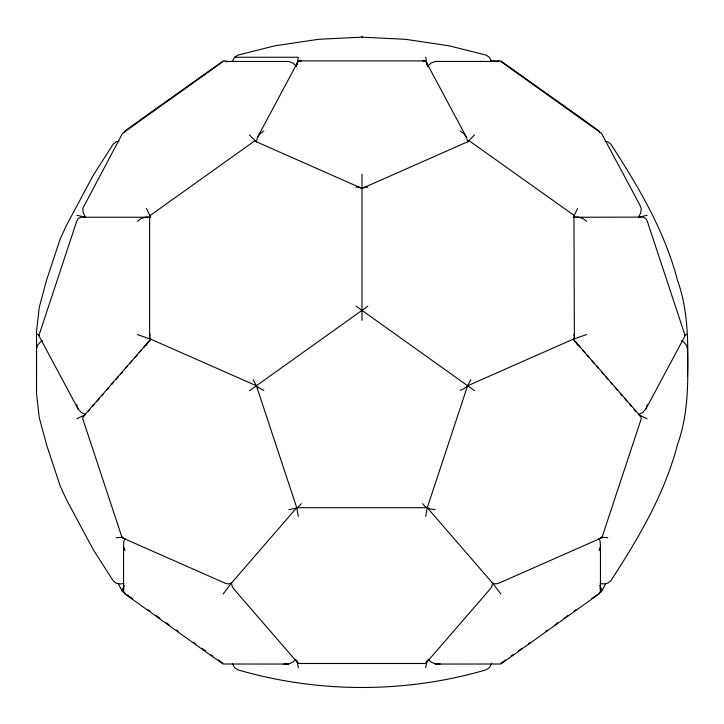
<?xml version="1.0" encoding="UTF-8"?>
<svg xmlns="http://www.w3.org/2000/svg" width="724" height="724" viewBox="0 0 724 724"><rect width="100%" height="100%" fill="white"/><g stroke="black" fill="none" stroke-linecap="round" stroke-linejoin="round"><path stroke-width="1.09" d="M36.517 375.946L36.517 331.664L39.241 307.365L46.598 280.025L60.128 239.137L66.228 225.77L93.224 175.344L113.215 144.094L116.238 141.768L118.944 141.298M263.889 390.381L257.418 387.078L256.396 385.765L150.791 339.185L149.66 336.95L149.66 215.833L254.549 140.981L362 188.457L469.451 140.981L573.942 215.29L574.349 336.95L573.209 339.185L467.604 385.765L463.921 388.716L460.111 390.381M232.35 61.341L234.648 57.268L237.906 55.105L274.658 45.865L318.234 39.331L362 37.15L362 36.2M295.998 659.157L293.048 662.08L288.451 664.062L223.146 663.999L209.87 654.758L125.035 593.988L123.542 591.327L123.542 546.376L123.84 541.326L125.053 538.421M123.542 591.327L123.84 587.445M296.912 64.445L298.324 57.268L234.648 57.268M427.088 660.496L425.676 667.682M149.66 336.95L150.058 334.262M297.048 64.689L297.365 62.87L299.012 60.888L424.988 60.888L426.635 62.87L466.582 137.497L467.604 141.877L474.537 134.981M137.334 334.56L150.791 339.185L83.251 416.59L82.753 418.771L122.112 537.733L225.146 583.182L228.205 583.969L231.463 583.064L296.731 507.705L427.269 507.705L430.97 509.117L435.178 509.651M297.365 62.87L257.418 137.497L256.396 141.877L249.463 134.981M425.676 516.438L427.269 507.705L467.604 385.765L470.908 379.711M647.12 418.771L638.477 414.544L642.776 412.508L645.917 408.96L647.301 404.58M422.635 503.669L424.988 506.402L427.269 507.705L492.537 583.064L495.795 583.969L498.854 583.182L601.888 537.733L641.247 418.771L640.749 416.59L573.209 339.185L586.666 334.56M598.965 550.72L600.458 546.376L600.16 541.326L598.947 538.421M577.571 208.512L573.752 216.367M122.112 589.96L124.338 585.381M146.429 345.239L148.076 341.728M645.917 408.96L684.841 336.226L684.777 334.56L647.301 221.282L645.908 218.548L642.776 217.11L573.209 217.245M605.771 583.607L601.508 591.571L598.766 593.526M124.039 132.736L125.035 130.963L143.135 117.813L223.146 60.943L225.463 60.888L226.938 61.875M600.458 546.376L600.458 591.327L598.965 593.988L500.854 663.999L435.549 664.062L430.952 662.08L428.002 659.157M491.65 663.609L489.352 667.682L486.094 669.836C405.54 693.357 318.46 693.357 237.906 669.836L234.648 667.682L232.35 663.609M223.146 593.988L231.463 583.064L232.35 586.92L234.648 589.96L298.324 663.492L425.676 663.492L426.825 661.781M257.418 137.497L260.088 133.623L263.889 130.963M301.365 503.669L297.365 507.832L288.822 509.651M88.428 411.196L89.876 409.522M92.772 406.173L94.229 404.499M97.125 401.15L99.306 398.634M102.202 395.286L103.65 393.612M106.555 390.263L108.727 387.756M111.632 384.408L113.08 382.724M115.985 379.376L118.157 376.869M120.338 374.353L122.51 371.846M125.406 368.489L127.587 365.982M129.759 363.466L131.94 360.959M134.836 357.611L137.008 355.095M139.189 352.579L141.361 350.072M143.542 347.556L145.714 345.049M148.619 341.701L150.791 339.185M425.676 663.492L489.352 589.96L491.65 586.92L492.537 583.064L500.854 593.988M427.269 66.517L430.97 63.169L435.178 61.459L498.854 61.459M83.251 416.59L84.762 415.232M684.922 335.61L686.47 334.262M249.463 390.679L367.873 306.18M137.334 221.282L141.08 218.548L145.859 217.11L149.805 217.218M222.892 61.73L122.492 133.379L82.753 208.512L83.251 212.883L85.523 217.245L150.791 217.245M501.108 663.22L505.678 659.962M511.153 656.053L512.972 654.749M518.447 650.84L522.104 648.233M528.493 643.681L530.321 642.378M545.833 631.301L547.661 629.998M554.955 624.785L557.697 622.83M564.087 618.278L567.734 615.671M574.123 611.11L575.951 609.807M591.472 598.739L596.947 594.829M497.062 61.875L498.537 60.888L500.854 60.943L580.865 117.813L598.965 130.963L599.961 132.736M76.88 418.771L85.523 414.544L81.224 412.508L78.083 408.96L39.159 336.226L39.223 334.56L76.699 221.282L78.092 218.548L81.224 217.11L85.523 217.245L76.88 215.29M42.444 340.714L40.625 341.728L37.521 345.239L36.517 349.004L36.517 393.286L39.241 417.585L46.598 444.916L60.128 485.804L66.228 499.18L93.224 549.606L113.215 580.856L116.238 583.182L120.754 583.969L123.822 583.426M122.799 537.217L116.238 537.733M647.12 215.29L638.477 217.245L640.749 212.883L641.247 208.512L639.853 205.028L601.508 133.379L501.108 61.73M574.195 217.218L578.141 217.11L582.92 218.548L586.666 221.282M422.635 60.943L424.988 60.888M122.112 537.733L123.315 537.706M435.549 664.062L440.219 663.999M367.873 187.208L364.561 187.245L362 188.457L359.439 187.245L356.127 187.208M490.664 60.888L498.537 60.888M225.146 61.459L288.822 61.459L293.03 63.169L296.731 66.517M607.762 537.733L601.201 537.217M283.781 663.999L288.451 664.062M299.012 60.888L301.365 60.943M600.685 537.706L601.888 537.733M362 37.15L405.766 39.331L449.342 45.865L486.094 55.105L489.352 57.268L491.65 61.341M605.056 141.298L607.762 141.768L610.784 144.094C638.342 186.457 664.532 230.712 677.402 280.025C688.542 310.813 688.225 343.683 687.483 375.946M600.178 583.426L603.246 583.969L607.762 583.182L610.784 580.856C638.342 538.484 664.532 494.239 677.402 444.916C688.542 414.128 688.225 381.267 687.483 349.004L686.479 345.239L683.375 341.728L681.556 340.714M356.127 306.18L474.537 390.679M460.111 130.963L463.921 133.623L466.582 137.497M125.234 593.526L122.492 591.571L118.229 583.607M127.053 594.829L132.537 598.739M148.049 609.807L149.877 611.11M156.266 615.671L159.913 618.278M166.303 622.83L169.045 624.785M176.339 629.998L178.167 631.301M193.688 642.378L195.507 643.681M201.896 648.233L205.553 650.84M211.028 654.749L212.847 656.053M218.331 659.962L222.892 663.22M37.53 334.262L39.078 335.61M639.238 415.232L640.749 416.59M573.209 339.185L575.39 341.701M578.286 345.049L580.458 347.556M582.639 350.072L584.811 352.579M586.992 355.095L589.164 357.611M592.06 360.959L594.241 363.466M596.413 365.982L598.594 368.489M601.49 371.846L603.671 374.353M605.843 376.869L608.015 379.376M610.92 382.724L612.368 384.408M615.273 387.756L617.445 390.263M620.35 393.612L621.798 395.286M624.694 398.634L626.875 401.15M629.771 404.499L631.228 406.173M634.124 409.522L635.572 411.196M297.175 661.781L298.324 663.492M599.671 585.381L601.888 589.96M150.248 216.367L146.429 208.512M575.924 341.728L577.571 345.239M253.092 379.711L256.396 385.765L296.731 507.705L298.324 516.438M123.542 546.376L125.035 550.72M76.699 404.58L78.083 408.96M425.676 57.268L427.088 64.445M298.324 667.682L296.912 660.496M426.635 62.87L426.952 64.689M573.942 334.262L574.349 336.95M600.16 587.445L600.458 591.327M362 174.231L362 320.37"/></g></svg>
